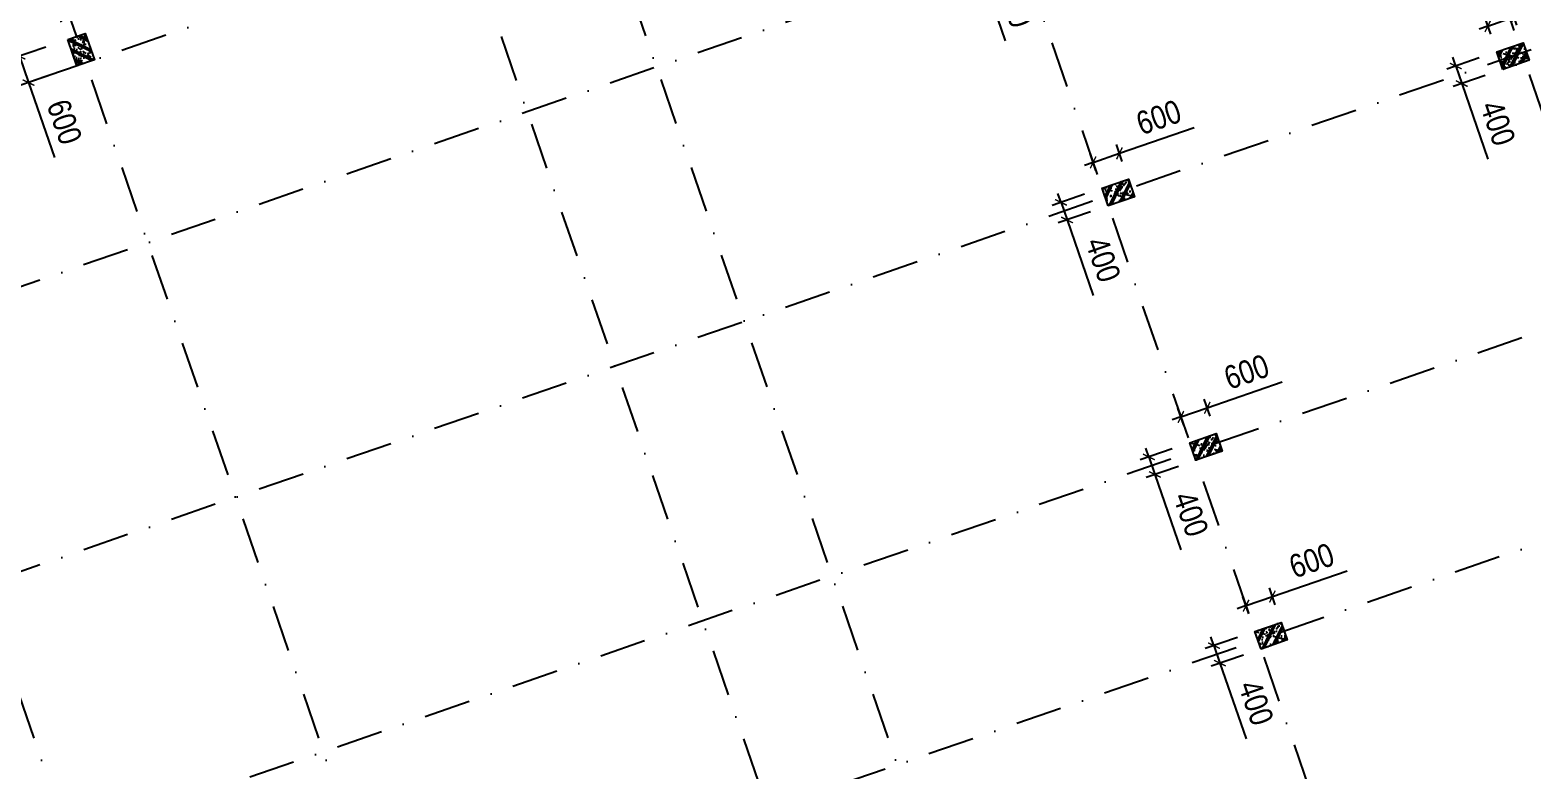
# Model space of a CAD drawing. Header units: millimetres. Extents: x 13965 to 1327256, y -72704 to 46237.
# Drawn here: x 836627 to 868995, y -26497 to -10560 of the extents above; entities that cross this region are included whole.
import ezdxf

# ---------------------------------------------------------------- set-up
doc = ezdxf.new("R2010")
doc.units = ezdxf.units.MM
doc.header["$MEASUREMENT"] = 0
doc.linetypes.add('DASHDOT', pattern=[1, 0.5, -0.25, 0, -0.25])
doc.linetypes.add('DASHED', pattern=[4.5, 3, -1.5])
for name, color, linetype in [('ccu11-Khuat', 9, 'DASHED'), ('KC2-DIM', 251, 'Continuous'), ('KT-Luoi truc South Tower', 8, 'DASHDOT'), ('ST_MBDV Cot vach 220805$0$AUDIT_I_220805193045-5', 6, 'Continuous')]:
    doc.layers.add(name, color=color, linetype=linetype)
doc.layers.add('KT-Kich thuoc', color=159, linetype='Continuous', lineweight=18)
doc.styles.add('Arial Narrow', font='ARIALN.TTF')
doc.dimstyles.new('ccu12-200', dxfattribs={"dimscale": 200, "dimtxt": 2.5, "dimasz": 1, "dimexe": 1, "dimexo": 2, "dimgap": 1, "dimtad": 1, "dimdec": 0, "dimdsep": 46, "dimtxsty": 'Arial Narrow', "dimblk": 'ARCHTICK', "dimcen": -1, "dimdle": 1, "dimclrd": 256, "dimclre": 256, "dimclrt": 3, "dimadec": 0, "dimazin": 2, "dimtfac": 0.1, "dimtdec": 0, "dimtmove": 0, "dimatfit": 1, "dimldrblk": 'ARCHTICK', "dimfxl": 1, "dimtvp": 0.833333, "dimtolj": 1, "dimtzin": 12, "dimarcsym": 0})

# ---------------------------------------------------------------- blocks, each defined once
blk = doc.blocks.new('Asix South Tower')
at = {"layer": 'KT-Luoi truc South Tower', "ltscale": 2000}
for p, q in [((-63417.9, 64041.1), (-47197, 17057.9)), ((-72397.8, 60940.8), (-54232.5, 8325.6)), ((-80172.4, 58256.6), (-62007.1, 5641.4)), ((-82960.9, 57293.9), (-64795.6, 4678.7)), ((-91137.3, 54471), (-72972, 1855.8)), ((-96619.8, 52578.2), (-78454.5, -37)), ((-37736.8, 39354.3), (-105450.5, 15976.2)), ((-63379.6, 34838.6), (-106788.6, 19851.7)), ((-37735.1, 33218.9), (-103274.2, 10591.7)), ((-47391.3, 23749.2), (-101381.4, 5109.2)), ((-45988, 19684.6), (-99978.1, 1044.6))]:
    blk.add_line(p, q, dxfattribs=at)
blk = doc.blocks.new('_ArchTick')
at = {"color": 0, "const_width": 0.15}
blk.add_lwpolyline([(-0.5, -0.5), (0.5, 0.5)], dxfattribs=at)
blk = doc.blocks.new('*D744')
at = {"layer": 'Defpoints', "color": 0, "transparency": 16777216}
for p in [(837344, -10798), (837540, -11365), (836594, -11692)]:
    blk.add_point(p, dxfattribs=at)
at = {"layer": 'KC2-DIM', "lineweight": -2, "transparency": 16777216}
for p, q in [((836966, -10929), (836209, -11190)), ((836398, -11125), (836333, -10936)), ((836398, -11125), (836594, -11692)), ((837162, -11496), (836405, -11757)), ((836594, -11692), (837151, -13305))]:
    blk.add_line(p, q, dxfattribs=at)
at = {"layer": 'KC2-DIM', "lineweight": -2, "transparency": 16777216, "xscale": 200, "yscale": 200, "zscale": 200}
for p, rotation in [((836398, -11125), 289.0471379539914), ((836594, -11692), 109.0471379539914)]:
    blk.add_blockref('_ArchTick', p, dxfattribs=dict(at, rotation=rotation))
at = {"layer": 'KC2-DIM', "color": 3, "transparency": 16777216, "insert": (837368, -12539), "char_height": 500, "attachment_point": 5, "rotation": 289.0471, "style": 'Arial Narrow'}
blk.add_mtext('\\A1;600', dxfattribs=at)
blk = doc.blocks.new('*D745')
at = {"layer": 'Defpoints', "color": 0, "transparency": 16777216}
for p in [(837549, -9860), (837817, -10635), (837439, -10765)]:
    blk.add_point(p, dxfattribs=at)
at = {"layer": 'KC2-DIM', "lineweight": -2, "transparency": 16777216}
for p, q in [((837549, -9860), (839176, -9298)), ((837686, -10257), (837484, -9671)), ((837171, -9990), (836982, -10056)), ((837308, -10387), (837106, -9801)), ((837171, -9990), (837549, -9860))]:
    blk.add_line(p, q, dxfattribs=at)
at = {"layer": 'KC2-DIM', "lineweight": -2, "transparency": 16777216, "xscale": 200, "yscale": 200, "zscale": 200}
for p, rotation in [((837171, -9990), 19.04713795401357), ((837549, -9860), 199.0471379540136)]:
    blk.add_blockref('_ArchTick', p, dxfattribs=dict(at, rotation=rotation))
at = {"layer": 'KC2-DIM', "color": 3, "transparency": 16777216, "insert": (838403, -9083), "char_height": 500, "attachment_point": 5, "rotation": 19.0471, "style": 'Arial Narrow'}
blk.add_mtext('\\A1;400', dxfattribs=at)
blk = doc.blocks.new('*D759')
at = {"layer": 'Defpoints', "color": 0, "transparency": 16777216}
for p in [(857836, -8484, 0), (857966, -8862, 0), (857082, -9167)]:
    blk.add_point(p, dxfattribs=at)
at = {"layer": 'KC2-DIM', "lineweight": -2, "transparency": 16777216}
for p, q in [((857457, -8614), (856763, -8854)), ((856952, -8789), (856886, -8600)), ((857588, -8992), (856893, -9232)), ((856952, -8789), (857082, -9167)), ((857082, -9167), (857644, -10793))]:
    blk.add_line(p, q, dxfattribs=at)
at = {"layer": 'KC2-DIM', "lineweight": -2, "transparency": 16777216, "xscale": 200, "yscale": 200, "zscale": 200}
for p, rotation in [((856952, -8789), 289.0471379532053), ((857082, -9167), 109.0471379532053)]:
    blk.add_blockref('_ArchTick', p, dxfattribs=dict(at, rotation=rotation))
at = {"layer": 'KC2-DIM', "color": 3, "transparency": 16777216, "insert": (857859, -10021), "char_height": 500, "attachment_point": 5, "rotation": 289.0471, "style": 'Arial Narrow'}
blk.add_mtext('\\A1;400', dxfattribs=at)
blk = doc.blocks.new('*D761')
at = {"layer": 'Defpoints', "color": 0, "transparency": 16777216}
for p in [(859729, -13966, 0), (859859, -14345, 0), (858975, -14650)]:
    blk.add_point(p, dxfattribs=at)
at = {"layer": 'KC2-DIM', "lineweight": -2, "transparency": 16777216}
for p, q in [((859350, -14097), (858656, -14337)), ((858845, -14272), (858779, -14083)), ((859481, -14475), (858786, -14715)), ((858845, -14272), (858975, -14650)), ((858975, -14650), (859537, -16276))]:
    blk.add_line(p, q, dxfattribs=at)
at = {"layer": 'KC2-DIM', "lineweight": -2, "transparency": 16777216, "xscale": 200, "yscale": 200, "zscale": 200}
for p, rotation in [((858845, -14272), 289.0471379532053), ((858975, -14650), 109.0471379532053)]:
    blk.add_blockref('_ArchTick', p, dxfattribs=dict(at, rotation=rotation))
at = {"layer": 'KC2-DIM', "color": 3, "transparency": 16777216, "insert": (859752, -15504), "char_height": 500, "attachment_point": 5, "rotation": 289.0471, "style": 'Arial Narrow'}
blk.add_mtext('\\A1;400', dxfattribs=at)
blk = doc.blocks.new('*D762')
at = {"layer": 'Defpoints', "color": 0, "transparency": 16777216}
for p in [(860104, -13215), (860296, -13771, 0), (859729, -13966, 0)]:
    blk.add_point(p, dxfattribs=at)
at = {"layer": 'KC2-DIM', "lineweight": -2, "transparency": 16777216}
for p, q in [((860104, -13215), (861717, -12658)), ((859598, -13588), (859471, -13222)), ((859537, -13411), (860104, -13215)), ((860165, -13393), (860039, -13026)), ((859537, -13411), (859348, -13476))]:
    blk.add_line(p, q, dxfattribs=at)
at = {"layer": 'KC2-DIM', "lineweight": -2, "transparency": 16777216, "xscale": 200, "yscale": 200, "zscale": 200}
for p, rotation in [((859537, -13411), 19.04713795321469), ((860104, -13215), 199.0471379532146)]:
    blk.add_blockref('_ArchTick', p, dxfattribs=dict(at, rotation=rotation))
at = {"layer": 'KC2-DIM', "color": 3, "transparency": 16777216, "insert": (860951, -12441), "char_height": 500, "attachment_point": 5, "rotation": 19.0471, "style": 'Arial Narrow'}
blk.add_mtext('\\A1;600', dxfattribs=at)
blk = doc.blocks.new('*D763')
at = {"layer": 'Defpoints', "color": 0, "transparency": 16777216}
for p in [(861621, -19449, 0), (861752, -19827, 0), (860868, -20132)]:
    blk.add_point(p, dxfattribs=at)
at = {"layer": 'KC2-DIM', "lineweight": -2, "transparency": 16777216}
for p, q in [((861243, -19579), (860548, -19819)), ((860737, -19754), (860672, -19565)), ((861374, -19958), (860679, -20197)), ((860737, -19754), (860868, -20132)), ((860868, -20132), (861430, -21759))]:
    blk.add_line(p, q, dxfattribs=at)
at = {"layer": 'KC2-DIM', "lineweight": -2, "transparency": 16777216, "xscale": 200, "yscale": 200, "zscale": 200}
for p, rotation in [((860737, -19754), 289.0471379532054), ((860868, -20132), 109.0471379532054)]:
    blk.add_blockref('_ArchTick', p, dxfattribs=dict(at, rotation=rotation))
at = {"layer": 'KC2-DIM', "color": 3, "transparency": 16777216, "insert": (861644, -20986), "char_height": 500, "attachment_point": 5, "rotation": 289.0471, "style": 'Arial Narrow'}
blk.add_mtext('\\A1;400', dxfattribs=at)
blk = doc.blocks.new('*D764')
at = {"layer": 'Defpoints', "color": 0, "transparency": 16777216}
for p in [(861997, -18697), (862188, -19253, 0), (861621, -19449, 0)]:
    blk.add_point(p, dxfattribs=at)
at = {"layer": 'KC2-DIM', "lineweight": -2, "transparency": 16777216}
for p, q in [((861997, -18697), (863610, -18140)), ((861491, -19071), (861364, -18704)), ((861429, -18893), (861997, -18697)), ((862058, -18875), (861931, -18508)), ((861429, -18893), (861240, -18958))]:
    blk.add_line(p, q, dxfattribs=at)
at = {"layer": 'KC2-DIM', "lineweight": -2, "transparency": 16777216, "xscale": 200, "yscale": 200, "zscale": 200}
for p, rotation in [((861429, -18893), 19.04713795321485), ((861997, -18697), 199.0471379532148)]:
    blk.add_blockref('_ArchTick', p, dxfattribs=dict(at, rotation=rotation))
at = {"layer": 'KC2-DIM', "color": 3, "transparency": 16777216, "insert": (862844, -17923), "char_height": 500, "attachment_point": 5, "rotation": 19.0471, "style": 'Arial Narrow'}
blk.add_mtext('\\A1;600', dxfattribs=at)
blk = doc.blocks.new('*D765')
at = {"layer": 'Defpoints', "color": 0, "transparency": 16777216}
for p in [(863025, -23514, 0), (863155, -23892, 0), (862271, -24197)]:
    blk.add_point(p, dxfattribs=at)
at = {"layer": 'KC2-DIM', "lineweight": -2, "transparency": 16777216}
for p, q in [((862646, -23644), (861952, -23884)), ((862141, -23819), (862075, -23630)), ((862141, -23819), (862271, -24197)), ((862777, -24022), (862082, -24262)), ((862271, -24197), (862833, -25823))]:
    blk.add_line(p, q, dxfattribs=at)
at = {"layer": 'KC2-DIM', "lineweight": -2, "transparency": 16777216, "xscale": 200, "yscale": 200, "zscale": 200}
for p, rotation in [((862141, -23819), 289.047137953205), ((862271, -24197), 109.0471379532051)]:
    blk.add_blockref('_ArchTick', p, dxfattribs=dict(at, rotation=rotation))
at = {"layer": 'KC2-DIM', "color": 3, "transparency": 16777216, "insert": (863048, -25051), "char_height": 500, "attachment_point": 5, "rotation": 289.0471, "style": 'Arial Narrow'}
blk.add_mtext('\\A1;400', dxfattribs=at)
blk = doc.blocks.new('*D766')
at = {"layer": 'Defpoints', "color": 0, "transparency": 16777216}
for p in [(863400, -22762), (863025, -23514, 0), (863592, -23318, 0)]:
    blk.add_point(p, dxfattribs=at)
at = {"layer": 'KC2-DIM', "lineweight": -2, "transparency": 16777216}
for p, q in [((863400, -22762), (865013, -22205)), ((863461, -22940), (863335, -22573)), ((862833, -22958), (862644, -23023)), ((862894, -23135), (862767, -22769)), ((862833, -22958), (863400, -22762))]:
    blk.add_line(p, q, dxfattribs=at)
at = {"layer": 'KC2-DIM', "lineweight": -2, "transparency": 16777216, "xscale": 200, "yscale": 200, "zscale": 200}
for p, rotation in [((863400, -22762), 199.0471379532145), ((862833, -22958), 19.04713795321453)]:
    blk.add_blockref('_ArchTick', p, dxfattribs=dict(at, rotation=rotation))
at = {"layer": 'KC2-DIM', "color": 3, "transparency": 16777216, "insert": (864247, -21988), "char_height": 500, "attachment_point": 5, "rotation": 19.0471, "style": 'Arial Narrow'}
blk.add_mtext('\\A1;600', dxfattribs=at)
blk = doc.blocks.new('*D769')
at = {"layer": 'Defpoints', "color": 0, "transparency": 16777216}
for p in [(868236, -11029, 0), (868366, -11407, 0), (867482, -11713)]:
    blk.add_point(p, dxfattribs=at)
at = {"layer": 'KC2-DIM', "lineweight": -2, "transparency": 16777216}
for p, q in [((867858, -11160), (867163, -11400)), ((867352, -11335), (867287, -11145)), ((867988, -11538), (867293, -11778)), ((867352, -11335), (867482, -11713)), ((867482, -11713), (868044, -13339))]:
    blk.add_line(p, q, dxfattribs=at)
at = {"layer": 'KC2-DIM', "lineweight": -2, "transparency": 16777216, "xscale": 200, "yscale": 200, "zscale": 200}
for p, rotation in [((867352, -11335), 289.0471379532053), ((867482, -11713), 109.0471379532053)]:
    blk.add_blockref('_ArchTick', p, dxfattribs=dict(at, rotation=rotation))
at = {"layer": 'KC2-DIM', "color": 3, "transparency": 16777216, "insert": (868259, -12566), "char_height": 500, "attachment_point": 5, "rotation": 289.0471, "style": 'Arial Narrow'}
blk.add_mtext('\\A1;400', dxfattribs=at)
blk = doc.blocks.new('*D770')
at = {"layer": 'Defpoints', "color": 0, "transparency": 16777216}
for p in [(868611, -10278), (868803, -10834, 0), (868236, -11029, 0)]:
    blk.add_point(p, dxfattribs=at)
at = {"layer": 'KC2-DIM', "lineweight": -2, "transparency": 16777216}
for p, q in [((868611, -10278), (870224, -9721)), ((868105, -10651), (867979, -10285)), ((868044, -10474), (868611, -10278)), ((868672, -10455), (868546, -10089)), ((868044, -10474), (867855, -10539))]:
    blk.add_line(p, q, dxfattribs=at)
at = {"layer": 'KC2-DIM', "lineweight": -2, "transparency": 16777216, "xscale": 200, "yscale": 200, "zscale": 200}
for p, rotation in [((868044, -10474), 19.04713795321469), ((868611, -10278), 199.0471379532146)]:
    blk.add_blockref('_ArchTick', p, dxfattribs=dict(at, rotation=rotation))
at = {"layer": 'KC2-DIM', "color": 3, "transparency": 16777216, "insert": (869458, -9504), "char_height": 500, "attachment_point": 5, "rotation": 19.0471, "style": 'Arial Narrow'}
blk.add_mtext('\\A1;600', dxfattribs=at)
blk = doc.blocks.new('*U57')
h = blk.add_hatch()
h.set_pattern_fill('VATLIEU04', color=250, scale=40, style=0, pattern_type=2)
h.set_pattern_definition([(50, (-550, 650), (286.904, -25.1), [30, -330]), (355, (-550, 650), (-55.5, 300.88), [24, -264]), (100.451, (-526.1, 647.9), (231.404, 275.776), [25.496, -280.457]), (46.184, (-550, 730), (426.9, -66.21), [45, -495]), (96.636, (-514.43, 724.5), (373.87, 389.65), [38.24, -420.69]), (351.184, (-550, 730), (373.86, 389.65), [36, -396]), (21, (-510, 710), (238.763, -161.048), [30, -330]), (326, (-510, 710), (97.326, 290.06), [24, -264]), (71.451, (-490.1, 696.58), (336.09, 129.01), [25.496, -280.457]), (37.5, (-550, 650), (4.864, 133.1575), [0, -260.8, 0, -268, 0, -265]), (7.5, (-550, 650), (105.228, 157.765), [0, -152.8, 0, -254.8, 0, -101]), (327.5, (-639.2, 650), (213.529, -9.022), [0, -100, 0, -312, 0, -414]), (317.5, (-679.2, 650), (233.274, 40.042), [0, -130, 0, -207.2, 0, -294]), (45, (-550, 650), (-120.208, 120.208), []), (45, (-550, 699), (-120.208, 120.208), [])])
h.paths.add_polyline_path([(-475, -475), (-75, -475), (-75, 125), (-475, 125)])
at = {"color": 6, "ltscale": 0.25}
blk.add_lwpolyline([(-475, -475), (-75, -475), (-75, 125), (-475, 125)], close=True, dxfattribs=at)
at = {"layer": 'Defpoints', "linetype": 'ByBlock', "ltscale": 30}
for p, q in [((-75, -475), (-475, 125)), ((-475, -475), (-75, 125))]:
    blk.add_line(p, q, dxfattribs=at)
blk = doc.blocks.new('*U71')
h = blk.add_hatch()
h.set_pattern_fill('VATLIEU04', color=250, scale=40, style=0, pattern_type=2)
h.set_pattern_definition([(50, (-550, 650), (286.904, -25.1), [30, -330]), (355, (-550, 650), (-55.5, 300.88), [24, -264]), (100.451, (-526.1, 647.9), (231.404, 275.776), [25.496, -280.457]), (46.184, (-550, 730), (426.9, -66.21), [45, -495]), (96.636, (-514.43, 724.5), (373.87, 389.65), [38.24, -420.69]), (351.184, (-550, 730), (373.86, 389.65), [36, -396]), (21, (-510, 710), (238.763, -161.048), [30, -330]), (326, (-510, 710), (97.326, 290.06), [24, -264]), (71.451, (-490.1, 696.58), (336.09, 129.01), [25.496, -280.457]), (37.5, (-550, 650), (4.864, 133.1575), [0, -260.8, 0, -268, 0, -265]), (7.5, (-550, 650), (105.228, 157.765), [0, -152.8, 0, -254.8, 0, -101]), (327.5, (-639.2, 650), (213.529, -9.022), [0, -100, 0, -312, 0, -414]), (317.5, (-679.2, 650), (233.274, 40.042), [0, -130, 0, -207.2, 0, -294]), (45, (-550, 650), (-120.208, 120.208), []), (45, (-550, 699), (-120.208, 120.208), [])])
h.paths.add_polyline_path([(-475, -475), (-75, -475), (-75, 125), (-475, 125)])
at = {"color": 6, "ltscale": 0.25}
blk.add_lwpolyline([(-475, -475), (-75, -475), (-75, 125), (-475, 125)], close=True, dxfattribs=at)
at = {"layer": 'Defpoints', "linetype": 'ByBlock', "ltscale": 30}
for p, q in [((-75, -475), (-475, 125)), ((-475, -475), (-75, 125))]:
    blk.add_line(p, q, dxfattribs=at)
blk = doc.blocks.new('*U72')
h = blk.add_hatch()
h.set_pattern_fill('VATLIEU04', color=250, scale=40, style=0, pattern_type=2)
h.set_pattern_definition([(50, (-550, 650), (286.904, -25.1), [30, -330]), (355, (-550, 650), (-55.5, 300.88), [24, -264]), (100.451, (-526.1, 647.9), (231.404, 275.776), [25.496, -280.457]), (46.184, (-550, 730), (426.9, -66.21), [45, -495]), (96.636, (-514.43, 724.5), (373.87, 389.65), [38.24, -420.69]), (351.184, (-550, 730), (373.86, 389.65), [36, -396]), (21, (-510, 710), (238.763, -161.048), [30, -330]), (326, (-510, 710), (97.326, 290.06), [24, -264]), (71.451, (-490.1, 696.58), (336.09, 129.01), [25.496, -280.457]), (37.5, (-550, 650), (4.864, 133.1575), [0, -260.8, 0, -268, 0, -265]), (7.5, (-550, 650), (105.228, 157.765), [0, -152.8, 0, -254.8, 0, -101]), (327.5, (-639.2, 650), (213.529, -9.022), [0, -100, 0, -312, 0, -414]), (317.5, (-679.2, 650), (233.274, 40.042), [0, -130, 0, -207.2, 0, -294]), (45, (-550, 650), (-120.208, 120.208), []), (45, (-550, 699), (-120.208, 120.208), [])])
h.paths.add_polyline_path([(-475, -475), (-75, -475), (-75, 125), (-475, 125)])
at = {"color": 6, "ltscale": 0.25}
blk.add_lwpolyline([(-475, -475), (-75, -475), (-75, 125), (-475, 125)], close=True, dxfattribs=at)
at = {"layer": 'Defpoints', "linetype": 'ByBlock', "ltscale": 30}
for p, q in [((-75, -475), (-475, 125)), ((-475, -475), (-75, 125))]:
    blk.add_line(p, q, dxfattribs=at)
blk = doc.blocks.new('*U55')
h = blk.add_hatch()
h.set_pattern_fill('VATLIEU04', color=250, scale=40, style=0, pattern_type=2)
h.set_pattern_definition([(50, (-550, 650.2), (286.904, -25.1), [30, -330]), (355, (-550, 650.2), (-55.5, 300.88), [24, -264]), (100.451, (-526.1, 648.1), (231.404, 275.776), [25.496, -280.457]), (46.184, (-550, 730.2), (426.9, -66.21), [45, -495]), (96.636, (-514.43, 724.67), (373.87, 389.65), [38.24, -420.69]), (351.184, (-550, 730.2), (373.86, 389.65), [36, -396]), (21, (-510, 710.2), (238.763, -161.048), [30, -330]), (326, (-510, 710.2), (97.326, 290.06), [24, -264]), (71.451, (-490.1, 696.77), (336.09, 129.01), [25.496, -280.457]), (37.5, (-550, 650.19), (4.864, 133.1575), [0, -260.8, 0, -268, 0, -265]), (7.5, (-550, 650.19), (105.228, 157.765), [0, -152.8, 0, -254.8, 0, -101]), (327.5, (-639.2, 650.19), (213.529, -9.022), [0, -100, 0, -312, 0, -414]), (317.5, (-679.2, 650.2), (233.274, 40.042), [0, -130, 0, -207.2, 0, -294]), (45, (-550, 650.19), (-120.208, 120.208), []), (45, (-550, 699.19), (-120.208, 120.208), [])])
h.paths.add_polyline_path([(-475, -475), (-75, -475), (-75, 125), (-475, 125)])
at = {"color": 6, "ltscale": 0.25}
blk.add_lwpolyline([(-475, -475), (-75, -475), (-75, 125), (-475, 125)], close=True, dxfattribs=at)
at = {"layer": 'Defpoints', "linetype": 'ByBlock', "ltscale": 30}
for p, q in [((-75, -475), (-475, 125)), ((-475, -475), (-75, 125))]:
    blk.add_line(p, q, dxfattribs=at)
blk = doc.blocks.new('MBCV-T38')
at = {"layer": 'ST_MBDV Cot vach 220805$0$AUDIT_I_220805193045-5', "linetype": 'ByBlock'}
for name, p, xscale, rotation in [('*U55', (-37396, -618, 0), -1, 199.0471379540016), ('*U57', (-6778, -362, 0), -0.9999999999999998, 289.0471379532163), ('*U71', (-15285, -3299, 0), -0.9999999999999998, 289.0471379532163), ('*U72', (-13392, -8781, 0), -0.9999999999999998, 289.0471379532163), ('*U57', (-11989, -12846, 0), -0.9999999999999998, 289.0471379532163)]:
    blk.add_blockref(name, p, dxfattribs=dict(at, xscale=xscale, rotation=rotation))

msp = doc.modelspace()

# ---------------------------------------------------------------- block references
at = {"layer": 'ccu11-Khuat'}
msp.add_blockref('MBCV-T38', (875438.3, -10441.7, 0), dxfattribs=at)
at = {"layer": 'KT-Kich thuoc'}
msp.add_blockref('Asix South Tower', (919947.9, -39634.4), dxfattribs=at)

# ---------------------------------------------------------------- dimensions: what is measured, and where the dimension line sits
at = {"layer": 'KC2-DIM'}
for p1, p2, distance, picture, middle in [((837438.5, -10765.5, 0), (837816.6, -10634.9, 0), 820, '*D745', (838402.8, -9083.4, 0)), ((857835.5, -8483.6, 0), (857966.1, -8861.7, 0), -935.1, '*D759', (857858.6, -10020.6)), ((868235.8, -11029.4, 0), (868802.9, -10833.6, 0), 587.9, '*D770', (869458.2, -9503.7, 0)), ((837344, -10798.1, 0), (837539.8, -11365.3, 0), -1000.4, '*D744', (837368.3, -12538.9, 0)), ((868235.8, -11029.4, 0), (868366.3, -11407.5, 0), -935.1, '*D769', (868258.8, -12566.4, 0)), ((859728.5, -13966.5, 0), (860295.7, -13770.7, 0), 587.9, '*D762', (860951, -12440.8, 0)), ((859728.5, -13966.5, 0), (859859, -14344.6, 0), -935.1, '*D761', (859751.6, -15503.5, 0)), ((861621.3, -19448.9, 0), (862188.5, -19253.1, 0), 587.9, '*D764', (862843.8, -17923.2, 0)), ((861621.3, -19448.9, 0), (861751.8, -19827, 0), -935.1, '*D763', (861644.4, -20986, 0)), ((863024.6, -23513.5, 0), (863591.7, -23317.7, 0), 587.9, '*D766', (864247.1, -21987.8, 0)), ((863024.6, -23513.5, 0), (863155.1, -23891.6, 0), -935.1, '*D765', (863047.7, -25050.6, 0))]:
    dim = msp.add_aligned_dim(p1=p1, p2=p2, distance=distance, dimstyle='ccu12-200', dxfattribs=at)
    dim.commit()
    dim.dimension.update_dxf_attribs({"geometry": picture, "text_midpoint": middle})

doc.saveas('drawing.dxf')
